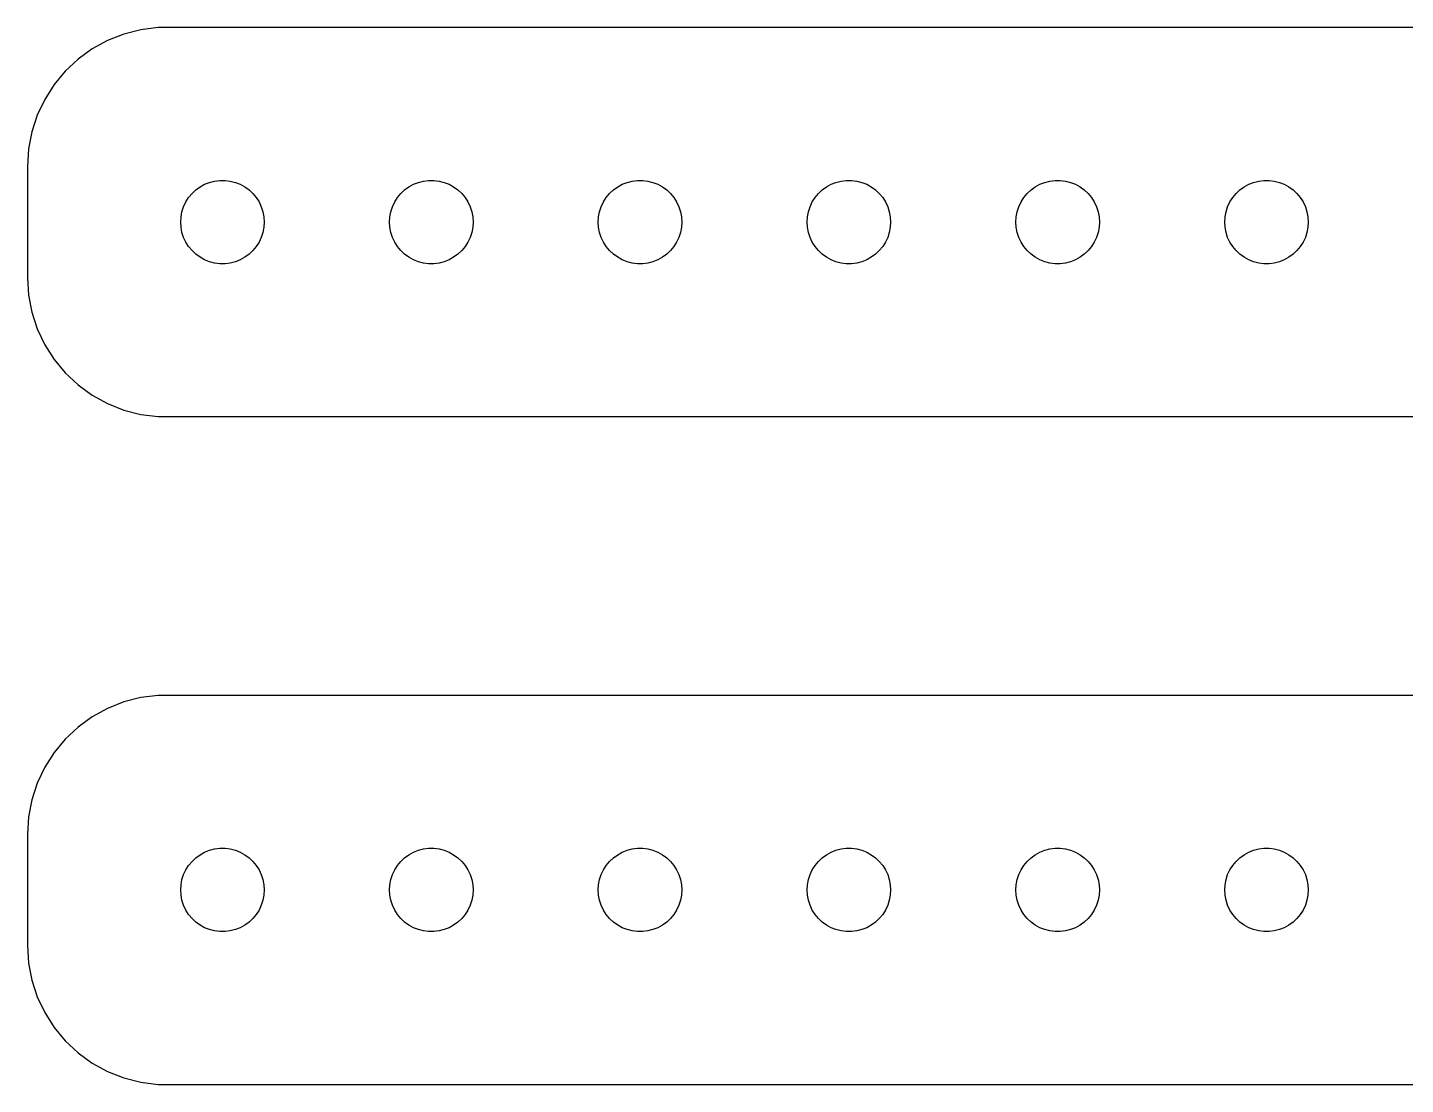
# Model space of a CAD drawing. Header units: metres. Extents: x -210 to 210, y 17 to 55.
# Drawn here: x -209.5 to -160.01, y 17.01 to 54.99 of the extents above; entities that cross this region are included whole.
import ezdxf

# ---------------------------------------------------------------- set-up
doc = ezdxf.new("R2010")
doc.units = ezdxf.units.M

msp = doc.modelspace()

# ---------------------------------------------------------------- linework, layer by layer
for p, q in [((-204.814, 54.9901), (-205.437, 54.9114)), ((204.814, 54.9901), (-204.814, 54.9901)), ((-206.629, 54.5241), (-207.179, 54.2216)), ((-206.045, 54.7553), (-206.629, 54.5241)), ((-205.437, 54.9114), (-206.045, 54.7553)), ((-207.179, 54.2216), (-207.687, 53.8526)), ((-207.687, 53.8526), (-208.145, 53.4227)), ((-208.145, 53.4227), (-208.545, 52.9389)), ((-208.545, 52.9389), (-208.882, 52.4088)), ((-208.882, 52.4088), (-209.149, 51.8406)), ((-209.149, 51.8406), (-209.343, 51.2434)), ((-209.343, 51.2434), (-209.461, 50.6267)), ((-209.461, 50.6267), (-209.5, 50)), ((-209.5, 50), (-209.5, 46)), ((-202.781, 49.4734), (-202.594, 49.497)), ((-202.594, 49.497), (-202.406, 49.497)), ((-202.406, 49.497), (-202.219, 49.4734)), ((-195.281, 49.4734), (-195.094, 49.497)), ((-195.094, 49.497), (-194.906, 49.497)), ((-194.906, 49.497), (-194.719, 49.4734)), ((-187.781, 49.4734), (-187.594, 49.497)), ((-187.594, 49.497), (-187.406, 49.497)), ((-187.406, 49.497), (-187.219, 49.4734)), ((-180.281, 49.4734), (-180.094, 49.497)), ((-180.094, 49.497), (-179.906, 49.497)), ((-179.906, 49.497), (-179.719, 49.4734)), ((-172.781, 49.4734), (-172.594, 49.497)), ((-172.594, 49.497), (-172.406, 49.497)), ((-172.406, 49.497), (-172.219, 49.4734)), ((-165.281, 49.4734), (-165.094, 49.497)), ((-165.094, 49.497), (-164.906, 49.497)), ((-164.906, 49.497), (-164.719, 49.4734)), ((-203.714, 48.8817), (-203.593, 49.0268)), ((-203.593, 49.0268), (-203.456, 49.1558)), ((-203.456, 49.1558), (-203.304, 49.2665)), ((-203.304, 49.2665), (-203.139, 49.3572)), ((-203.139, 49.3572), (-202.964, 49.4266)), ((-202.964, 49.4266), (-202.781, 49.4734)), ((-202.219, 49.4734), (-202.036, 49.4266)), ((-202.036, 49.4266), (-201.861, 49.3572)), ((-201.861, 49.3572), (-201.696, 49.2665)), ((-201.696, 49.2665), (-201.544, 49.1558)), ((-201.544, 49.1558), (-201.407, 49.0268)), ((-201.407, 49.0268), (-201.286, 48.8817)), ((-196.214, 48.8817), (-196.093, 49.0268)), ((-196.093, 49.0268), (-195.956, 49.1558)), ((-195.956, 49.1558), (-195.804, 49.2665)), ((-195.804, 49.2665), (-195.639, 49.3572)), ((-195.639, 49.3572), (-195.464, 49.4266)), ((-195.464, 49.4266), (-195.281, 49.4734)), ((-194.719, 49.4734), (-194.536, 49.4266)), ((-194.536, 49.4266), (-194.361, 49.3572)), ((-194.361, 49.3572), (-194.196, 49.2665)), ((-194.196, 49.2665), (-194.044, 49.1558)), ((-194.044, 49.1558), (-193.907, 49.0268)), ((-193.907, 49.0268), (-193.786, 48.8817)), ((-188.714, 48.8817), (-188.593, 49.0268)), ((-188.593, 49.0268), (-188.456, 49.1558)), ((-188.456, 49.1558), (-188.304, 49.2665)), ((-188.304, 49.2665), (-188.139, 49.3572)), ((-188.139, 49.3572), (-187.964, 49.4266)), ((-187.964, 49.4266), (-187.781, 49.4734)), ((-187.219, 49.4734), (-187.036, 49.4266)), ((-187.036, 49.4266), (-186.861, 49.3572)), ((-186.861, 49.3572), (-186.696, 49.2665)), ((-186.696, 49.2665), (-186.544, 49.1558)), ((-186.544, 49.1558), (-186.407, 49.0268)), ((-186.407, 49.0268), (-186.286, 48.8817)), ((-181.214, 48.8817), (-181.093, 49.0268)), ((-181.093, 49.0268), (-180.956, 49.1558)), ((-180.956, 49.1558), (-180.804, 49.2665)), ((-180.804, 49.2665), (-180.639, 49.3572)), ((-180.639, 49.3572), (-180.464, 49.4266)), ((-180.464, 49.4266), (-180.281, 49.4734)), ((-179.719, 49.4734), (-179.536, 49.4266)), ((-179.536, 49.4266), (-179.361, 49.3572)), ((-179.361, 49.3572), (-179.196, 49.2665)), ((-179.196, 49.2665), (-179.044, 49.1558)), ((-179.044, 49.1558), (-178.907, 49.0268)), ((-178.907, 49.0268), (-178.786, 48.8817)), ((-173.714, 48.8817), (-173.593, 49.0268)), ((-173.593, 49.0268), (-173.456, 49.1558)), ((-173.456, 49.1558), (-173.304, 49.2665)), ((-173.304, 49.2665), (-173.139, 49.3572)), ((-173.139, 49.3572), (-172.964, 49.4266)), ((-172.964, 49.4266), (-172.781, 49.4734)), ((-172.219, 49.4734), (-172.036, 49.4266)), ((-172.036, 49.4266), (-171.861, 49.3572)), ((-171.861, 49.3572), (-171.696, 49.2665)), ((-171.696, 49.2665), (-171.544, 49.1558)), ((-171.544, 49.1558), (-171.407, 49.0268)), ((-171.407, 49.0268), (-171.286, 48.8817)), ((-166.214, 48.8817), (-166.093, 49.0268)), ((-166.093, 49.0268), (-165.956, 49.1558)), ((-165.956, 49.1558), (-165.804, 49.2665)), ((-165.804, 49.2665), (-165.639, 49.3572)), ((-165.639, 49.3572), (-165.464, 49.4266)), ((-165.464, 49.4266), (-165.281, 49.4734)), ((-164.719, 49.4734), (-164.536, 49.4266)), ((-164.536, 49.4266), (-164.361, 49.3572)), ((-164.361, 49.3572), (-164.196, 49.2665)), ((-164.196, 49.2665), (-164.044, 49.1558)), ((-164.044, 49.1558), (-163.907, 49.0268)), ((-163.907, 49.0268), (-163.786, 48.8817)), ((-203.953, 48.373), (-203.895, 48.5522)), ((-203.895, 48.5522), (-203.814, 48.7226)), ((-203.814, 48.7226), (-203.714, 48.8817)), ((-201.286, 48.8817), (-201.186, 48.7226)), ((-201.186, 48.7226), (-201.105, 48.5522)), ((-201.105, 48.5522), (-201.047, 48.373)), ((-196.453, 48.373), (-196.395, 48.5522)), ((-196.395, 48.5522), (-196.314, 48.7226)), ((-196.314, 48.7226), (-196.214, 48.8817)), ((-193.786, 48.8817), (-193.686, 48.7226)), ((-193.686, 48.7226), (-193.605, 48.5522)), ((-193.605, 48.5522), (-193.547, 48.373)), ((-188.953, 48.373), (-188.895, 48.5522)), ((-188.895, 48.5522), (-188.814, 48.7226)), ((-188.814, 48.7226), (-188.714, 48.8817)), ((-186.286, 48.8817), (-186.186, 48.7226)), ((-186.186, 48.7226), (-186.105, 48.5522)), ((-186.105, 48.5522), (-186.047, 48.373)), ((-181.453, 48.373), (-181.395, 48.5522)), ((-181.395, 48.5522), (-181.314, 48.7226)), ((-181.314, 48.7226), (-181.214, 48.8817)), ((-178.786, 48.8817), (-178.686, 48.7226)), ((-178.686, 48.7226), (-178.605, 48.5522)), ((-178.605, 48.5522), (-178.547, 48.373)), ((-173.953, 48.373), (-173.895, 48.5522)), ((-173.895, 48.5522), (-173.814, 48.7226)), ((-173.814, 48.7226), (-173.714, 48.8817)), ((-171.286, 48.8817), (-171.186, 48.7226)), ((-171.186, 48.7226), (-171.105, 48.5522)), ((-171.105, 48.5522), (-171.047, 48.373)), ((-166.453, 48.373), (-166.395, 48.5522)), ((-166.395, 48.5522), (-166.314, 48.7226)), ((-166.314, 48.7226), (-166.214, 48.8817)), ((-163.786, 48.8817), (-163.686, 48.7226)), ((-163.686, 48.7226), (-163.605, 48.5522)), ((-163.605, 48.5522), (-163.547, 48.373)), ((-204, 48), (-203.988, 48.188)), ((-203.988, 48.188), (-203.953, 48.373)), ((-201.047, 48.373), (-201.012, 48.188)), ((-201.012, 48.188), (-201, 48)), ((-196.5, 48), (-196.488, 48.188)), ((-196.488, 48.188), (-196.453, 48.373)), ((-193.547, 48.373), (-193.512, 48.188)), ((-193.512, 48.188), (-193.5, 48)), ((-189, 48), (-188.988, 48.188)), ((-188.988, 48.188), (-188.953, 48.373)), ((-186.047, 48.373), (-186.012, 48.188)), ((-186.012, 48.188), (-186, 48)), ((-181.5, 48), (-181.488, 48.188)), ((-181.488, 48.188), (-181.453, 48.373)), ((-178.547, 48.373), (-178.512, 48.188)), ((-178.512, 48.188), (-178.5, 48)), ((-174, 48), (-173.988, 48.188)), ((-173.988, 48.188), (-173.953, 48.373)), ((-171.047, 48.373), (-171.012, 48.188)), ((-171.012, 48.188), (-171, 48)), ((-166.5, 48), (-166.488, 48.188)), ((-166.488, 48.188), (-166.453, 48.373)), ((-163.547, 48.373), (-163.512, 48.188)), ((-163.512, 48.188), (-163.5, 48)), ((-203.988, 47.812), (-204, 48)), ((-203.953, 47.627), (-203.988, 47.812)), ((-203.895, 47.4478), (-203.953, 47.627)), ((-201.047, 47.627), (-201.105, 47.4478)), ((-201.012, 47.812), (-201.047, 47.627)), ((-201, 48), (-201.012, 47.812)), ((-196.488, 47.812), (-196.5, 48)), ((-196.453, 47.627), (-196.488, 47.812)), ((-196.395, 47.4478), (-196.453, 47.627)), ((-193.547, 47.627), (-193.605, 47.4478)), ((-193.512, 47.812), (-193.547, 47.627)), ((-193.5, 48), (-193.512, 47.812)), ((-188.988, 47.812), (-189, 48)), ((-188.953, 47.627), (-188.988, 47.812)), ((-188.895, 47.4478), (-188.953, 47.627)), ((-186.047, 47.627), (-186.105, 47.4478)), ((-186.012, 47.812), (-186.047, 47.627)), ((-186, 48), (-186.012, 47.812)), ((-181.488, 47.812), (-181.5, 48)), ((-181.453, 47.627), (-181.488, 47.812)), ((-181.395, 47.4478), (-181.453, 47.627)), ((-178.547, 47.627), (-178.605, 47.4478)), ((-178.512, 47.812), (-178.547, 47.627)), ((-178.5, 48), (-178.512, 47.812)), ((-173.988, 47.812), (-174, 48)), ((-173.953, 47.627), (-173.988, 47.812)), ((-173.895, 47.4478), (-173.953, 47.627)), ((-171.047, 47.627), (-171.105, 47.4478)), ((-171.012, 47.812), (-171.047, 47.627)), ((-171, 48), (-171.012, 47.812)), ((-166.488, 47.812), (-166.5, 48)), ((-166.453, 47.627), (-166.488, 47.812)), ((-166.395, 47.4478), (-166.453, 47.627)), ((-163.547, 47.627), (-163.605, 47.4478)), ((-163.512, 47.812), (-163.547, 47.627)), ((-163.5, 48), (-163.512, 47.812)), ((-203.814, 47.2774), (-203.895, 47.4478)), ((-203.714, 47.1183), (-203.814, 47.2774)), ((-203.593, 46.9732), (-203.714, 47.1183)), ((-201.286, 47.1183), (-201.407, 46.9732)), ((-201.186, 47.2774), (-201.286, 47.1183)), ((-201.105, 47.4478), (-201.186, 47.2774)), ((-196.314, 47.2774), (-196.395, 47.4478)), ((-196.214, 47.1183), (-196.314, 47.2774)), ((-196.093, 46.9732), (-196.214, 47.1183)), ((-193.786, 47.1183), (-193.907, 46.9732)), ((-193.686, 47.2774), (-193.786, 47.1183)), ((-193.605, 47.4478), (-193.686, 47.2774)), ((-188.814, 47.2774), (-188.895, 47.4478)), ((-188.714, 47.1183), (-188.814, 47.2774)), ((-188.593, 46.9732), (-188.714, 47.1183)), ((-186.286, 47.1183), (-186.407, 46.9732)), ((-186.186, 47.2774), (-186.286, 47.1183)), ((-186.105, 47.4478), (-186.186, 47.2774)), ((-181.314, 47.2774), (-181.395, 47.4478)), ((-181.214, 47.1183), (-181.314, 47.2774)), ((-181.093, 46.9732), (-181.214, 47.1183)), ((-178.786, 47.1183), (-178.907, 46.9732)), ((-178.686, 47.2774), (-178.786, 47.1183)), ((-178.605, 47.4478), (-178.686, 47.2774)), ((-173.814, 47.2774), (-173.895, 47.4478)), ((-173.714, 47.1183), (-173.814, 47.2774)), ((-173.593, 46.9732), (-173.714, 47.1183)), ((-171.286, 47.1183), (-171.407, 46.9732)), ((-171.186, 47.2774), (-171.286, 47.1183)), ((-171.105, 47.4478), (-171.186, 47.2774)), ((-166.314, 47.2774), (-166.395, 47.4478)), ((-166.214, 47.1183), (-166.314, 47.2774)), ((-166.093, 46.9732), (-166.214, 47.1183)), ((-163.786, 47.1183), (-163.907, 46.9732)), ((-163.686, 47.2774), (-163.786, 47.1183)), ((-163.605, 47.4478), (-163.686, 47.2774)), ((-203.456, 46.8442), (-203.593, 46.9732)), ((-203.304, 46.7335), (-203.456, 46.8442)), ((-203.139, 46.6428), (-203.304, 46.7335)), ((-202.964, 46.5734), (-203.139, 46.6428)), ((-202.781, 46.5266), (-202.964, 46.5734)), ((-202.594, 46.503), (-202.781, 46.5266)), ((-202.219, 46.5266), (-202.406, 46.503)), ((-202.036, 46.5734), (-202.219, 46.5266)), ((-201.861, 46.6428), (-202.036, 46.5734)), ((-201.696, 46.7335), (-201.861, 46.6428)), ((-201.544, 46.8442), (-201.696, 46.7335)), ((-201.407, 46.9732), (-201.544, 46.8442)), ((-195.956, 46.8442), (-196.093, 46.9732)), ((-195.804, 46.7335), (-195.956, 46.8442)), ((-195.639, 46.6428), (-195.804, 46.7335)), ((-195.464, 46.5734), (-195.639, 46.6428)), ((-195.281, 46.5266), (-195.464, 46.5734)), ((-195.094, 46.503), (-195.281, 46.5266)), ((-194.719, 46.5266), (-194.906, 46.503)), ((-194.536, 46.5734), (-194.719, 46.5266)), ((-194.361, 46.6428), (-194.536, 46.5734)), ((-194.196, 46.7335), (-194.361, 46.6428)), ((-194.044, 46.8442), (-194.196, 46.7335)), ((-193.907, 46.9732), (-194.044, 46.8442)), ((-188.456, 46.8442), (-188.593, 46.9732)), ((-188.304, 46.7335), (-188.456, 46.8442)), ((-188.139, 46.6428), (-188.304, 46.7335)), ((-187.964, 46.5734), (-188.139, 46.6428)), ((-187.781, 46.5266), (-187.964, 46.5734)), ((-187.594, 46.503), (-187.781, 46.5266)), ((-187.219, 46.5266), (-187.406, 46.503)), ((-187.036, 46.5734), (-187.219, 46.5266)), ((-186.861, 46.6428), (-187.036, 46.5734)), ((-186.696, 46.7335), (-186.861, 46.6428)), ((-186.544, 46.8442), (-186.696, 46.7335)), ((-186.407, 46.9732), (-186.544, 46.8442)), ((-180.956, 46.8442), (-181.093, 46.9732)), ((-180.804, 46.7335), (-180.956, 46.8442)), ((-180.639, 46.6428), (-180.804, 46.7335)), ((-180.464, 46.5734), (-180.639, 46.6428)), ((-180.281, 46.5266), (-180.464, 46.5734)), ((-180.094, 46.503), (-180.281, 46.5266)), ((-179.719, 46.5266), (-179.906, 46.503)), ((-179.536, 46.5734), (-179.719, 46.5266)), ((-179.361, 46.6428), (-179.536, 46.5734)), ((-179.196, 46.7335), (-179.361, 46.6428)), ((-179.044, 46.8442), (-179.196, 46.7335)), ((-178.907, 46.9732), (-179.044, 46.8442)), ((-173.456, 46.8442), (-173.593, 46.9732)), ((-173.304, 46.7335), (-173.456, 46.8442)), ((-173.139, 46.6428), (-173.304, 46.7335)), ((-172.964, 46.5734), (-173.139, 46.6428)), ((-172.781, 46.5266), (-172.964, 46.5734)), ((-172.594, 46.503), (-172.781, 46.5266)), ((-172.219, 46.5266), (-172.406, 46.503)), ((-172.036, 46.5734), (-172.219, 46.5266)), ((-171.861, 46.6428), (-172.036, 46.5734)), ((-171.696, 46.7335), (-171.861, 46.6428)), ((-171.544, 46.8442), (-171.696, 46.7335)), ((-171.407, 46.9732), (-171.544, 46.8442)), ((-165.956, 46.8442), (-166.093, 46.9732)), ((-165.804, 46.7335), (-165.956, 46.8442)), ((-165.639, 46.6428), (-165.804, 46.7335)), ((-165.464, 46.5734), (-165.639, 46.6428)), ((-165.281, 46.5266), (-165.464, 46.5734)), ((-165.094, 46.503), (-165.281, 46.5266)), ((-164.719, 46.5266), (-164.906, 46.503)), ((-164.536, 46.5734), (-164.719, 46.5266)), ((-164.361, 46.6428), (-164.536, 46.5734)), ((-164.196, 46.7335), (-164.361, 46.6428)), ((-164.044, 46.8442), (-164.196, 46.7335)), ((-163.907, 46.9732), (-164.044, 46.8442)), ((-202.406, 46.503), (-202.594, 46.503)), ((-194.906, 46.503), (-195.094, 46.503)), ((-187.406, 46.503), (-187.594, 46.503)), ((-179.906, 46.503), (-180.094, 46.503)), ((-172.406, 46.503), (-172.594, 46.503)), ((-164.906, 46.503), (-165.094, 46.503)), ((-209.5, 46), (-209.461, 45.3733)), ((-209.461, 45.3733), (-209.343, 44.7566)), ((-209.343, 44.7566), (-209.149, 44.1594)), ((-209.149, 44.1594), (-208.882, 43.5912)), ((-208.882, 43.5912), (-208.545, 43.0611)), ((-208.545, 43.0611), (-208.145, 42.5773)), ((-208.145, 42.5773), (-207.687, 42.1474)), ((-207.687, 42.1474), (-207.179, 41.7784)), ((-207.179, 41.7784), (-206.629, 41.4759)), ((-206.629, 41.4759), (-206.045, 41.2447)), ((-206.045, 41.2447), (-205.437, 41.0886)), ((-205.437, 41.0886), (-204.814, 41.0099)), ((-204.814, 41.0099), (204.814, 41.0099)), ((-206.045, 30.7553), (-206.629, 30.5241)), ((-205.437, 30.9114), (-206.045, 30.7553)), ((-204.814, 30.9901), (-205.437, 30.9114)), ((204.814, 30.9901), (-204.814, 30.9901)), ((-207.179, 30.2216), (-207.687, 29.8526)), ((-206.629, 30.5241), (-207.179, 30.2216)), ((-207.687, 29.8526), (-208.145, 29.4227)), ((-208.145, 29.4227), (-208.545, 28.9389)), ((-208.545, 28.9389), (-208.882, 28.4088)), ((-208.882, 28.4088), (-209.149, 27.8406)), ((-209.149, 27.8406), (-209.343, 27.2434)), ((-209.343, 27.2434), (-209.461, 26.6267)), ((-209.461, 26.6267), (-209.5, 26)), ((-209.5, 26), (-209.5, 22)), ((-203.456, 25.1558), (-203.304, 25.2665)), ((-203.304, 25.2665), (-203.139, 25.3572)), ((-203.139, 25.3572), (-202.964, 25.4266)), ((-202.964, 25.4266), (-202.781, 25.4734)), ((-202.781, 25.4734), (-202.594, 25.497)), ((-202.594, 25.497), (-202.406, 25.497)), ((-202.406, 25.497), (-202.219, 25.4734)), ((-202.219, 25.4734), (-202.036, 25.4266)), ((-202.036, 25.4266), (-201.861, 25.3572)), ((-201.861, 25.3572), (-201.696, 25.2665)), ((-201.696, 25.2665), (-201.544, 25.1558)), ((-195.956, 25.1558), (-195.804, 25.2665)), ((-195.804, 25.2665), (-195.639, 25.3572)), ((-195.639, 25.3572), (-195.464, 25.4266)), ((-195.464, 25.4266), (-195.281, 25.4734)), ((-195.281, 25.4734), (-195.094, 25.497)), ((-195.094, 25.497), (-194.906, 25.497)), ((-194.906, 25.497), (-194.719, 25.4734)), ((-194.719, 25.4734), (-194.536, 25.4266)), ((-194.536, 25.4266), (-194.361, 25.3572)), ((-194.361, 25.3572), (-194.196, 25.2665)), ((-194.196, 25.2665), (-194.044, 25.1558)), ((-188.456, 25.1558), (-188.304, 25.2665)), ((-188.304, 25.2665), (-188.139, 25.3572)), ((-188.139, 25.3572), (-187.964, 25.4266)), ((-187.964, 25.4266), (-187.781, 25.4734)), ((-187.781, 25.4734), (-187.594, 25.497)), ((-187.594, 25.497), (-187.406, 25.497)), ((-187.406, 25.497), (-187.219, 25.4734)), ((-187.219, 25.4734), (-187.036, 25.4266)), ((-187.036, 25.4266), (-186.861, 25.3572)), ((-186.861, 25.3572), (-186.696, 25.2665)), ((-186.696, 25.2665), (-186.544, 25.1558)), ((-180.956, 25.1558), (-180.804, 25.2665)), ((-180.804, 25.2665), (-180.639, 25.3572)), ((-180.639, 25.3572), (-180.464, 25.4266)), ((-180.464, 25.4266), (-180.281, 25.4734)), ((-180.281, 25.4734), (-180.094, 25.497)), ((-180.094, 25.497), (-179.906, 25.497)), ((-179.906, 25.497), (-179.719, 25.4734)), ((-179.719, 25.4734), (-179.536, 25.4266)), ((-179.536, 25.4266), (-179.361, 25.3572)), ((-179.361, 25.3572), (-179.196, 25.2665)), ((-179.196, 25.2665), (-179.044, 25.1558)), ((-173.456, 25.1558), (-173.304, 25.2665)), ((-173.304, 25.2665), (-173.139, 25.3572)), ((-173.139, 25.3572), (-172.964, 25.4266)), ((-172.964, 25.4266), (-172.781, 25.4734)), ((-172.781, 25.4734), (-172.594, 25.497)), ((-172.594, 25.497), (-172.406, 25.497)), ((-172.406, 25.497), (-172.219, 25.4734)), ((-172.219, 25.4734), (-172.036, 25.4266)), ((-172.036, 25.4266), (-171.861, 25.3572)), ((-171.861, 25.3572), (-171.696, 25.2665)), ((-171.696, 25.2665), (-171.544, 25.1558)), ((-165.956, 25.1558), (-165.804, 25.2665)), ((-165.804, 25.2665), (-165.639, 25.3572)), ((-165.639, 25.3572), (-165.464, 25.4266)), ((-165.464, 25.4266), (-165.281, 25.4734)), ((-165.281, 25.4734), (-165.094, 25.497)), ((-165.094, 25.497), (-164.906, 25.497)), ((-164.906, 25.497), (-164.719, 25.4734)), ((-164.719, 25.4734), (-164.536, 25.4266)), ((-164.536, 25.4266), (-164.361, 25.3572)), ((-164.361, 25.3572), (-164.196, 25.2665)), ((-164.196, 25.2665), (-164.044, 25.1558)), ((-203.814, 24.7226), (-203.714, 24.8817)), ((-203.714, 24.8817), (-203.593, 25.0268)), ((-203.593, 25.0268), (-203.456, 25.1558)), ((-201.544, 25.1558), (-201.407, 25.0268)), ((-201.407, 25.0268), (-201.286, 24.8817)), ((-201.286, 24.8817), (-201.186, 24.7226)), ((-196.314, 24.7226), (-196.214, 24.8817)), ((-196.214, 24.8817), (-196.093, 25.0268)), ((-196.093, 25.0268), (-195.956, 25.1558)), ((-194.044, 25.1558), (-193.907, 25.0268)), ((-193.907, 25.0268), (-193.786, 24.8817)), ((-193.786, 24.8817), (-193.686, 24.7226)), ((-188.814, 24.7226), (-188.714, 24.8817)), ((-188.714, 24.8817), (-188.593, 25.0268)), ((-188.593, 25.0268), (-188.456, 25.1558)), ((-186.544, 25.1558), (-186.407, 25.0268)), ((-186.407, 25.0268), (-186.286, 24.8817)), ((-186.286, 24.8817), (-186.186, 24.7226)), ((-181.314, 24.7226), (-181.214, 24.8817)), ((-181.214, 24.8817), (-181.093, 25.0268)), ((-181.093, 25.0268), (-180.956, 25.1558)), ((-179.044, 25.1558), (-178.907, 25.0268)), ((-178.907, 25.0268), (-178.786, 24.8817)), ((-178.786, 24.8817), (-178.686, 24.7226)), ((-173.814, 24.7226), (-173.714, 24.8817)), ((-173.714, 24.8817), (-173.593, 25.0268)), ((-173.593, 25.0268), (-173.456, 25.1558)), ((-171.544, 25.1558), (-171.407, 25.0268)), ((-171.407, 25.0268), (-171.286, 24.8817)), ((-171.286, 24.8817), (-171.186, 24.7226)), ((-166.314, 24.7226), (-166.214, 24.8817)), ((-166.214, 24.8817), (-166.093, 25.0268)), ((-166.093, 25.0268), (-165.956, 25.1558)), ((-164.044, 25.1558), (-163.907, 25.0268)), ((-163.907, 25.0268), (-163.786, 24.8817)), ((-163.786, 24.8817), (-163.686, 24.7226)), ((-203.988, 24.188), (-203.953, 24.373)), ((-203.953, 24.373), (-203.895, 24.5522)), ((-203.895, 24.5522), (-203.814, 24.7226)), ((-201.186, 24.7226), (-201.105, 24.5522)), ((-201.105, 24.5522), (-201.047, 24.373)), ((-201.047, 24.373), (-201.012, 24.188)), ((-196.488, 24.188), (-196.453, 24.373)), ((-196.453, 24.373), (-196.395, 24.5522)), ((-196.395, 24.5522), (-196.314, 24.7226)), ((-193.686, 24.7226), (-193.605, 24.5522)), ((-193.605, 24.5522), (-193.547, 24.373)), ((-193.547, 24.373), (-193.512, 24.188)), ((-188.988, 24.188), (-188.953, 24.373)), ((-188.953, 24.373), (-188.895, 24.5522)), ((-188.895, 24.5522), (-188.814, 24.7226)), ((-186.186, 24.7226), (-186.105, 24.5522)), ((-186.105, 24.5522), (-186.047, 24.373)), ((-186.047, 24.373), (-186.012, 24.188)), ((-181.488, 24.188), (-181.453, 24.373)), ((-181.453, 24.373), (-181.395, 24.5522)), ((-181.395, 24.5522), (-181.314, 24.7226)), ((-178.686, 24.7226), (-178.605, 24.5522)), ((-178.605, 24.5522), (-178.547, 24.373)), ((-178.547, 24.373), (-178.512, 24.188)), ((-173.988, 24.188), (-173.953, 24.373)), ((-173.953, 24.373), (-173.895, 24.5522)), ((-173.895, 24.5522), (-173.814, 24.7226)), ((-171.186, 24.7226), (-171.105, 24.5522)), ((-171.105, 24.5522), (-171.047, 24.373)), ((-171.047, 24.373), (-171.012, 24.188)), ((-166.488, 24.188), (-166.453, 24.373)), ((-166.453, 24.373), (-166.395, 24.5522)), ((-166.395, 24.5522), (-166.314, 24.7226)), ((-163.686, 24.7226), (-163.605, 24.5522)), ((-163.605, 24.5522), (-163.547, 24.373)), ((-163.547, 24.373), (-163.512, 24.188)), ((-204, 24), (-203.988, 24.188)), ((-203.988, 23.812), (-204, 24)), ((-203.953, 23.627), (-203.988, 23.812)), ((-201.012, 23.812), (-201.047, 23.627)), ((-201.012, 24.188), (-201, 24)), ((-201, 24), (-201.012, 23.812)), ((-196.5, 24), (-196.488, 24.188)), ((-196.488, 23.812), (-196.5, 24)), ((-196.453, 23.627), (-196.488, 23.812)), ((-193.512, 23.812), (-193.547, 23.627)), ((-193.512, 24.188), (-193.5, 24)), ((-193.5, 24), (-193.512, 23.812)), ((-189, 24), (-188.988, 24.188)), ((-188.988, 23.812), (-189, 24)), ((-188.953, 23.627), (-188.988, 23.812)), ((-186.012, 23.812), (-186.047, 23.627)), ((-186.012, 24.188), (-186, 24)), ((-186, 24), (-186.012, 23.812)), ((-181.5, 24), (-181.488, 24.188)), ((-181.488, 23.812), (-181.5, 24)), ((-181.453, 23.627), (-181.488, 23.812)), ((-178.512, 23.812), (-178.547, 23.627)), ((-178.512, 24.188), (-178.5, 24)), ((-178.5, 24), (-178.512, 23.812)), ((-174, 24), (-173.988, 24.188)), ((-173.988, 23.812), (-174, 24)), ((-173.953, 23.627), (-173.988, 23.812)), ((-171.012, 23.812), (-171.047, 23.627)), ((-171.012, 24.188), (-171, 24)), ((-171, 24), (-171.012, 23.812)), ((-166.5, 24), (-166.488, 24.188)), ((-166.488, 23.812), (-166.5, 24)), ((-166.453, 23.627), (-166.488, 23.812)), ((-163.512, 23.812), (-163.547, 23.627)), ((-163.512, 24.188), (-163.5, 24)), ((-163.5, 24), (-163.512, 23.812)), ((-203.895, 23.4478), (-203.953, 23.627)), ((-203.814, 23.2774), (-203.895, 23.4478)), ((-203.714, 23.1183), (-203.814, 23.2774)), ((-201.186, 23.2774), (-201.286, 23.1183)), ((-201.105, 23.4478), (-201.186, 23.2774)), ((-201.047, 23.627), (-201.105, 23.4478)), ((-196.395, 23.4478), (-196.453, 23.627)), ((-196.314, 23.2774), (-196.395, 23.4478)), ((-196.214, 23.1183), (-196.314, 23.2774)), ((-193.686, 23.2774), (-193.786, 23.1183)), ((-193.605, 23.4478), (-193.686, 23.2774)), ((-193.547, 23.627), (-193.605, 23.4478)), ((-188.895, 23.4478), (-188.953, 23.627)), ((-188.814, 23.2774), (-188.895, 23.4478)), ((-188.714, 23.1183), (-188.814, 23.2774)), ((-186.186, 23.2774), (-186.286, 23.1183)), ((-186.105, 23.4478), (-186.186, 23.2774)), ((-186.047, 23.627), (-186.105, 23.4478)), ((-181.395, 23.4478), (-181.453, 23.627)), ((-181.314, 23.2774), (-181.395, 23.4478)), ((-181.214, 23.1183), (-181.314, 23.2774)), ((-178.686, 23.2774), (-178.786, 23.1183)), ((-178.605, 23.4478), (-178.686, 23.2774)), ((-178.547, 23.627), (-178.605, 23.4478)), ((-173.895, 23.4478), (-173.953, 23.627)), ((-173.814, 23.2774), (-173.895, 23.4478)), ((-173.714, 23.1183), (-173.814, 23.2774)), ((-171.186, 23.2774), (-171.286, 23.1183)), ((-171.105, 23.4478), (-171.186, 23.2774)), ((-171.047, 23.627), (-171.105, 23.4478)), ((-166.395, 23.4478), (-166.453, 23.627)), ((-166.314, 23.2774), (-166.395, 23.4478)), ((-166.214, 23.1183), (-166.314, 23.2774)), ((-163.686, 23.2774), (-163.786, 23.1183)), ((-163.605, 23.4478), (-163.686, 23.2774)), ((-163.547, 23.627), (-163.605, 23.4478)), ((-203.593, 22.9732), (-203.714, 23.1183)), ((-203.456, 22.8442), (-203.593, 22.9732)), ((-203.304, 22.7335), (-203.456, 22.8442)), ((-201.544, 22.8442), (-201.696, 22.7335)), ((-201.407, 22.9732), (-201.544, 22.8442)), ((-201.286, 23.1183), (-201.407, 22.9732)), ((-196.093, 22.9732), (-196.214, 23.1183)), ((-195.956, 22.8442), (-196.093, 22.9732)), ((-195.804, 22.7335), (-195.956, 22.8442)), ((-194.044, 22.8442), (-194.196, 22.7335)), ((-193.907, 22.9732), (-194.044, 22.8442)), ((-193.786, 23.1183), (-193.907, 22.9732)), ((-188.593, 22.9732), (-188.714, 23.1183)), ((-188.456, 22.8442), (-188.593, 22.9732)), ((-188.304, 22.7335), (-188.456, 22.8442)), ((-186.544, 22.8442), (-186.696, 22.7335)), ((-186.407, 22.9732), (-186.544, 22.8442)), ((-186.286, 23.1183), (-186.407, 22.9732)), ((-181.093, 22.9732), (-181.214, 23.1183)), ((-180.956, 22.8442), (-181.093, 22.9732)), ((-180.804, 22.7335), (-180.956, 22.8442)), ((-179.044, 22.8442), (-179.196, 22.7335)), ((-178.907, 22.9732), (-179.044, 22.8442)), ((-178.786, 23.1183), (-178.907, 22.9732)), ((-173.593, 22.9732), (-173.714, 23.1183)), ((-173.456, 22.8442), (-173.593, 22.9732)), ((-173.304, 22.7335), (-173.456, 22.8442)), ((-171.544, 22.8442), (-171.696, 22.7335)), ((-171.407, 22.9732), (-171.544, 22.8442)), ((-171.286, 23.1183), (-171.407, 22.9732)), ((-166.093, 22.9732), (-166.214, 23.1183)), ((-165.956, 22.8442), (-166.093, 22.9732)), ((-165.804, 22.7335), (-165.956, 22.8442)), ((-164.044, 22.8442), (-164.196, 22.7335)), ((-163.907, 22.9732), (-164.044, 22.8442)), ((-163.786, 23.1183), (-163.907, 22.9732)), ((-203.139, 22.6428), (-203.304, 22.7335)), ((-202.964, 22.5734), (-203.139, 22.6428)), ((-202.781, 22.5266), (-202.964, 22.5734)), ((-202.594, 22.503), (-202.781, 22.5266)), ((-202.406, 22.503), (-202.594, 22.503)), ((-202.219, 22.5266), (-202.406, 22.503)), ((-202.036, 22.5734), (-202.219, 22.5266)), ((-201.861, 22.6428), (-202.036, 22.5734)), ((-201.696, 22.7335), (-201.861, 22.6428)), ((-195.639, 22.6428), (-195.804, 22.7335)), ((-195.464, 22.5734), (-195.639, 22.6428)), ((-195.281, 22.5266), (-195.464, 22.5734)), ((-195.094, 22.503), (-195.281, 22.5266)), ((-194.906, 22.503), (-195.094, 22.503)), ((-194.719, 22.5266), (-194.906, 22.503)), ((-194.536, 22.5734), (-194.719, 22.5266)), ((-194.361, 22.6428), (-194.536, 22.5734)), ((-194.196, 22.7335), (-194.361, 22.6428)), ((-188.139, 22.6428), (-188.304, 22.7335)), ((-187.964, 22.5734), (-188.139, 22.6428)), ((-187.781, 22.5266), (-187.964, 22.5734)), ((-187.594, 22.503), (-187.781, 22.5266)), ((-187.406, 22.503), (-187.594, 22.503)), ((-187.219, 22.5266), (-187.406, 22.503)), ((-187.036, 22.5734), (-187.219, 22.5266)), ((-186.861, 22.6428), (-187.036, 22.5734)), ((-186.696, 22.7335), (-186.861, 22.6428)), ((-180.639, 22.6428), (-180.804, 22.7335)), ((-180.464, 22.5734), (-180.639, 22.6428)), ((-180.281, 22.5266), (-180.464, 22.5734)), ((-180.094, 22.503), (-180.281, 22.5266)), ((-179.906, 22.503), (-180.094, 22.503)), ((-179.719, 22.5266), (-179.906, 22.503)), ((-179.536, 22.5734), (-179.719, 22.5266)), ((-179.361, 22.6428), (-179.536, 22.5734)), ((-179.196, 22.7335), (-179.361, 22.6428)), ((-173.139, 22.6428), (-173.304, 22.7335)), ((-172.964, 22.5734), (-173.139, 22.6428)), ((-172.781, 22.5266), (-172.964, 22.5734)), ((-172.594, 22.503), (-172.781, 22.5266)), ((-172.406, 22.503), (-172.594, 22.503)), ((-172.219, 22.5266), (-172.406, 22.503)), ((-172.036, 22.5734), (-172.219, 22.5266)), ((-171.861, 22.6428), (-172.036, 22.5734)), ((-171.696, 22.7335), (-171.861, 22.6428)), ((-165.639, 22.6428), (-165.804, 22.7335)), ((-165.464, 22.5734), (-165.639, 22.6428)), ((-165.281, 22.5266), (-165.464, 22.5734)), ((-165.094, 22.503), (-165.281, 22.5266)), ((-164.906, 22.503), (-165.094, 22.503)), ((-164.719, 22.5266), (-164.906, 22.503)), ((-164.536, 22.5734), (-164.719, 22.5266)), ((-164.361, 22.6428), (-164.536, 22.5734)), ((-164.196, 22.7335), (-164.361, 22.6428)), ((-209.5, 22), (-209.461, 21.3733)), ((-209.461, 21.3733), (-209.343, 20.7566)), ((-209.343, 20.7566), (-209.149, 20.1594)), ((-209.149, 20.1594), (-208.882, 19.5912)), ((-208.882, 19.5912), (-208.545, 19.0611)), ((-208.545, 19.0611), (-208.145, 18.5773)), ((-208.145, 18.5773), (-207.687, 18.1474)), ((-207.687, 18.1474), (-207.179, 17.7784)), ((-207.179, 17.7784), (-206.629, 17.4759)), ((-206.629, 17.4759), (-206.045, 17.2447)), ((-206.045, 17.2447), (-205.437, 17.0886)), ((-205.437, 17.0886), (-204.814, 17.0099)), ((-204.814, 17.0099), (204.814, 17.0099))]:
    msp.add_line(p, q)

doc.saveas('drawing.dxf')
